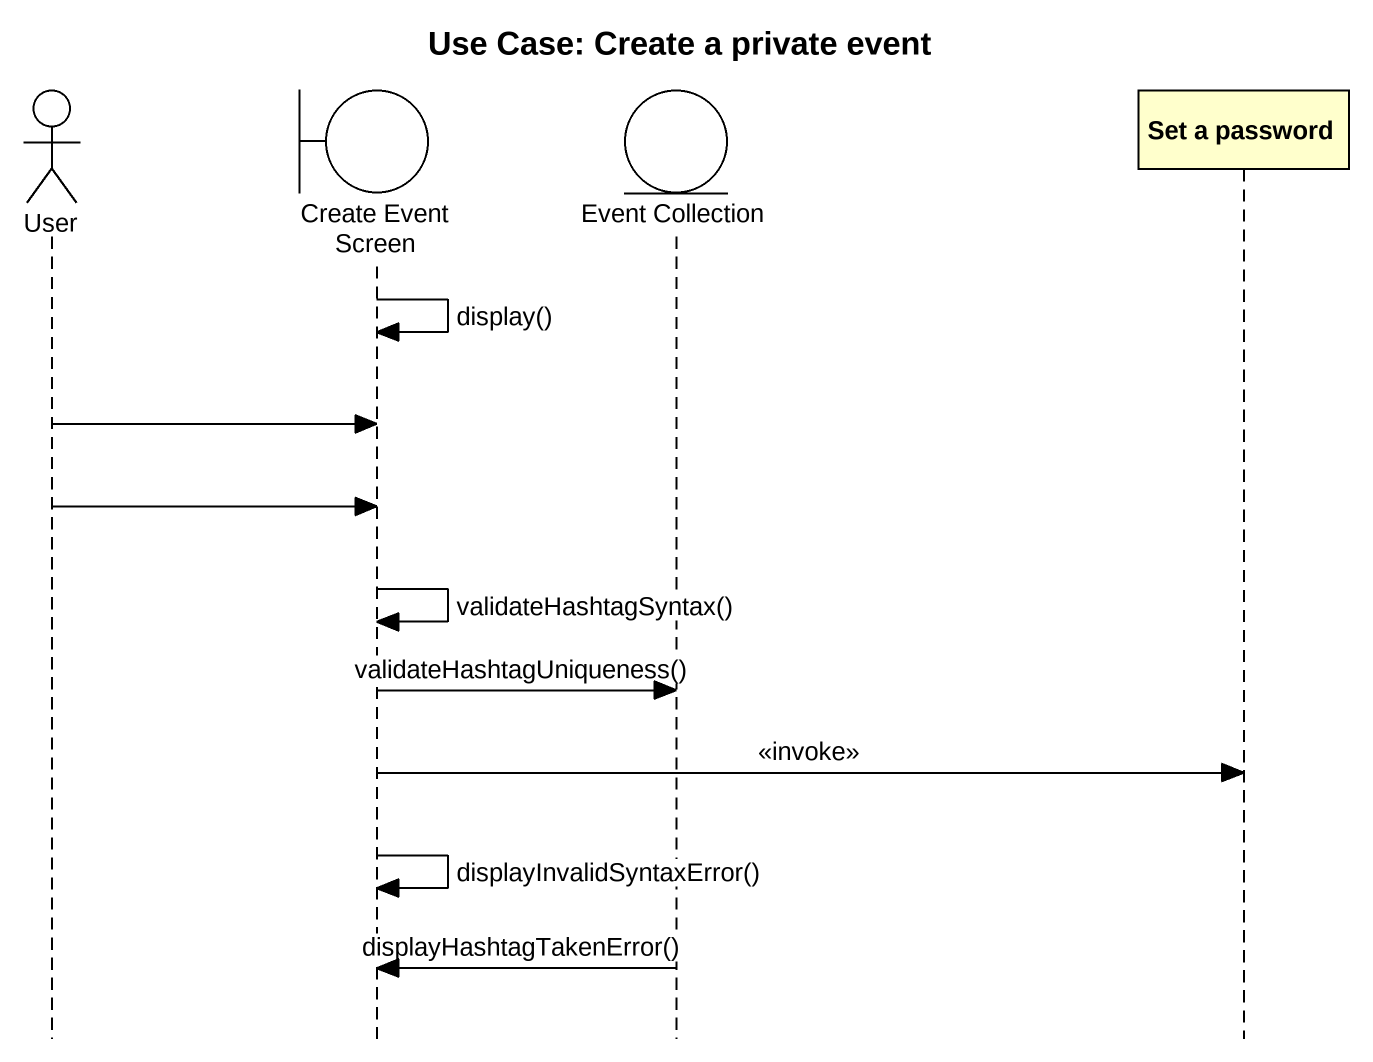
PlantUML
@startuml
title Use Case: Create a private event
hide footbox
actor User
boundary "Create Event Screen" as Create_Event_Screen
entity "Event Collection" as Event_Collection
participant "Set a password" as Set_a_password

Create_Event_Screen -> Create_Event_Screen : display()
User -> Create_Event_Screen
User -> Create_Event_Screen
Create_Event_Screen -> Create_Event_Screen : validateHashtagSyntax()
Create_Event_Screen -> Event_Collection : validateHashtagUniqueness()
Create_Event_Screen -> Set_a_password : <<invoke>>
Create_Event_Screen -> Create_Event_Screen : displayInvalidSyntaxError()
Event_Collection -> Create_Event_Screen : displayHashtagTakenError()
@enduml
